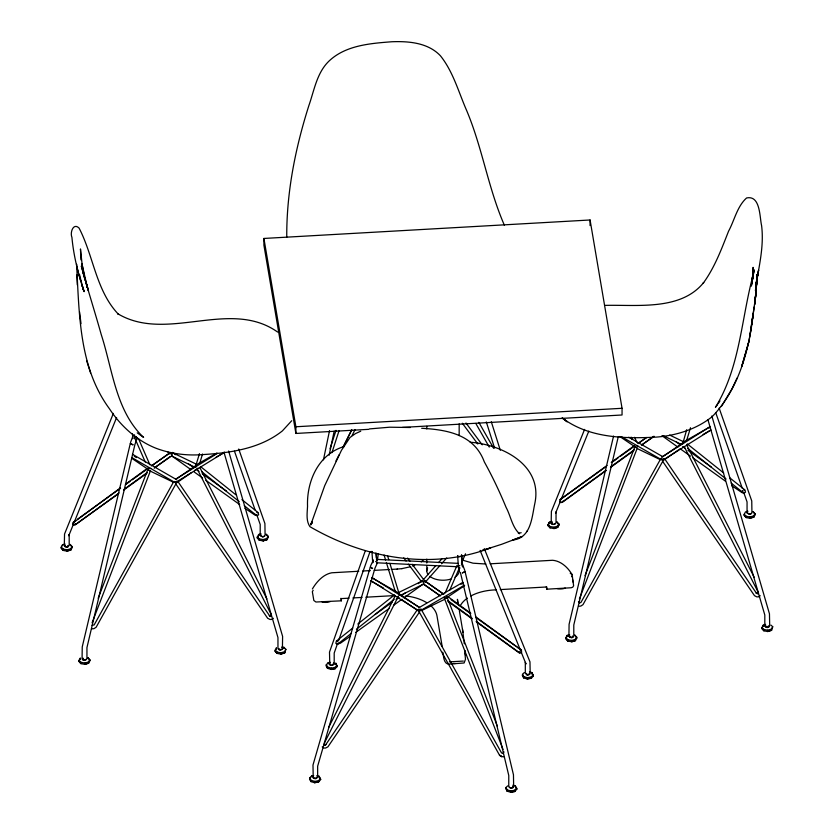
<?xml version="1.0" encoding="UTF-8"?>
<svg xmlns="http://www.w3.org/2000/svg" width="834" height="834" viewBox="0 0 834 834"><rect width="100%" height="100%" fill="white"/><g stroke="black" fill="none" stroke-linecap="round" stroke-linejoin="round"><path stroke-width="1.25" d="M286.76 237.137C286.479 192.373 295.372 148.066 308.882 105.543C314.23 90.343 316.837 72.819 328.93 61.153C345.526 45.317 370.171 43.42 391.876 41.752C408.816 41.095 428.082 42.711 440.425 55.784C453.258 71.797 458.648 92.355 466.811 110.901C482.396 148.014 488.255 188.338 504.382 225.232M313.657 775.568L311.655 775.943L309.727 777.976L311.019 780.29L314.752 781.416L314.752 782.751L318.546 781.99L320.704 779.519L319.182 776.318L316.837 775.568M330.212 662.29L328.21 662.665L326.261 664.823L327.585 667.012L331.307 668.138L331.307 669.473L335.101 668.712L337.04 666.679L335.737 663.04M507.677 785.878L505.925 787.536L507.228 789.85L510.752 790.966L510.752 792.3L514.755 791.549L516.903 789.079L515.381 785.878L512.9 785.117M524.232 672.6L522.47 674.383L523.783 676.572L527.307 677.688L527.307 679.022L531.31 678.271L533.447 675.915L531.946 672.59L529.454 671.839M752.289 280.943L753.112 267.36L752.331 281.1M757.199 275.178L756.125 289.137L757.251 274.563M757.136 276.951L757.23 274.886L755.468 290.67L757.251 275.032M756.876 279.526L757.136 274.511L755.395 298.145L751.632 324.739L753.3 313.25C749.12 350.113 738.622 389.228 712.267 416.573C696.515 429.281 676.332 435.546 656.348 437.11C624.572 438.788 589.336 438.121 562.783 418.376M756.574 284.988L756.813 280.787L756.042 291.504L757.168 275.324M504.028 751.955L502.975 753.561L501.515 752.894L420.899 608.799M752.643 276.805L753.029 271.404L752.299 280.651M752.258 281.652L753.144 273.656L751.559 284.019L754.134 269.809L753.29 274.615L753.467 273.719C741.238 318.202 740.29 367.2 715.426 407.284L717.574 404.594M752.278 281.183L752.497 278.608L751.361 286.166M67.231 551.17L67.231 549.835L70.744 548.709L72.037 546.51L70.066 544.373L72.245 547.5L70.744 550.044L67.231 551.17L63.228 550.43L61.07 547.584L62.54 544.758L65.021 543.997M84.995 664.385L84.995 663.051L88.508 661.925L89.78 659.611L87.831 657.588L89.989 660.601L88.508 663.259L84.995 664.385L80.992 663.655L78.813 661.185L80.304 657.974L80.304 659.308M260.979 533.75L258.644 534.5L257.164 537.325L259.322 540.182L263.127 540.922L263.127 539.588L266.849 538.451L268.141 536.252L266.161 534.114L267.672 536.491M276.408 649.05L276.408 647.726L275.116 651.25L277.086 653.397L280.891 654.137L280.891 652.814L284.613 651.667L285.885 649.352L283.925 647.33L281.923 646.965M551.868 521.406L549.387 522.167L547.917 524.993L550.075 527.839L554.078 528.579L554.078 527.244L557.592 526.118L558.884 523.919L556.914 521.771L557.091 522.647M571.843 641.794L571.843 640.46L575.356 639.334L576.628 637.02L574.678 634.987L576.836 638.01L575.356 640.668L571.843 641.794L567.839 641.054L565.661 638.093L567.151 635.383L569.632 634.622M749.974 518.331L749.974 516.997L753.696 515.86L754.989 513.661L753.008 511.513L755.187 514.651L753.696 517.195L749.974 518.331L746.169 517.58L744.011 514.734L745.492 511.909L747.827 511.159M765.591 624.374L763.256 625.125L761.755 628.336L763.934 630.806L767.739 631.546L767.739 630.212L771.46 629.076L772.732 626.761L770.96 625.104M752.164 281.683L752.831 275.21L752.101 281.642M742.51 490.528L742.385 491.841L743.271 492.769L731.147 483.084M757.47 275.178L756.282 284.571L756.782 280.891M752.091 281.996L752.518 278.65L752.101 281.631M757.481 275.074L755.614 287.897L758.596 270.185L756.636 280.349L757.929 274.167L757.731 275.137C760.65 258.832 763.694 242.277 761.598 225.649C759.586 217.059 760.462 194.958 746.576 197.971C737.131 206.425 734.462 220.322 728.562 231.206C721.473 249.157 714.675 267.558 703.177 283.258L703.698 282.528C680.721 311.019 636.926 304.535 604.598 305.4M752.633 317.921L754.217 306.881M377.385 560.177L378.313 553.828M753.602 271.915L752.602 278.504L752.914 276.419M751.538 285.103L751.914 282.789M749.985 335.727L752.956 315.033L749.057 341.033L741.812 366.178L749.057 341.033M323.446 459.826L329.524 430.625M329.159 455.218L334.184 431.095M399.069 595.424L398.798 593.13L371.828 577.712L372.506 578.681M130.292 443.521L132.96 444.803L130.292 443.521L82.243 646.892L82.066 658.85L82.837 659.871L86.288 659.694L86.945 658.589L86.945 647.601L134.993 444.23L136.984 438.778M613.563 436.088L569.09 624.301L568.913 636.259L569.685 637.28L573.135 637.103L573.792 635.998L573.792 625.01L618.255 436.797M447.139 596.675L445.815 598.489M370.317 566.984L372.548 568.507L370.317 566.984L312.99 765.028L313.23 778.049L316.68 778.216L317.65 777.205L317.65 766.206L374.977 568.163L377.354 562.929M61.268 547.073L63.228 549.106L63.228 550.43M79.011 660.174L80.992 662.321L80.992 663.655M257.372 536.815L259.322 538.847L259.322 540.182M275.116 649.915L277.086 652.063L277.086 653.397M548.115 524.482L550.075 526.504L550.075 527.839M565.859 637.583L567.839 639.73L567.839 641.054M744.22 514.224L746.169 516.256L746.169 517.58M761.963 627.324L763.934 629.472L763.934 630.806M195.99 467.113L195.729 465.945L199.462 453.644M86.131 659.298L84.672 660.445L83.39 660.153L82.67 659.486L83.077 658.13M682.723 443.813L686.663 429.719M199.899 462.724L202.526 454.03M686.372 441.374L690.5 427.717M331.932 452.674L339.115 430.5M330.003 448.817L336.019 430.375M130.479 442.562L132.887 436.234M365.365 550.576L329.503 652.105L329.784 664.771L331.546 665.334L334.194 664.041L334.194 653.043L337.645 643.254M338.948 639.584L370.067 551.514M327.585 667.012L327.585 668.347L331.307 669.473M311.019 780.29L311.019 781.625L314.752 782.751M523.783 676.572L523.783 677.906L527.307 679.022M507.228 789.85L507.228 791.185L510.752 792.3M579.39 599.01L637.405 447.733M98.162 598.27L148.004 469.01M92.084 622.81L150.579 470.439M585.009 575.679L634.987 446.597M283.925 648.664L283.925 647.33M113.372 413.383L64.541 534.031L64.312 545.749L65.073 546.656L66.981 547.031L69.191 545.499L69.191 534.5L68.753 535.751L116.604 417.521M584.592 429.395L551.389 511.43L551.159 523.158L551.92 524.065L553.828 524.44L556.038 522.897L556.038 511.909L555.6 513.16L560.479 501.098M561.459 498.68L588.804 431.126M64.312 545.749L64.76 544.665M279.067 648.498L279.286 649.905L280.568 650.197L282.226 649.05M228.62 451.017L282.611 636.415L282.392 649.436L278.942 649.613L277.962 648.602L277.962 637.603L223.96 452.205M551.159 523.158L551.608 522.063M555.225 523.606L554.933 524.336L552.494 524.461L551.774 523.794L552.275 523.054M765.914 625.907L766.133 627.314L767.416 627.606L769.073 626.449L768.354 625.781M326.261 664.823L327.355 668.117M309.727 777.976L310.801 781.395M522.47 674.383L523.564 677.677M505.925 787.536L507.009 790.955M370.536 566.036L373.403 559.979M445.168 592.932L457.011 565.41M449.745 590.18L459.419 567.871M461.452 563.179L465.518 553.786M424.402 580.923L423.557 582.539M195.875 466.414L196.24 464.819L216.934 453.029M737.068 378.073L731.929 388.936L721.389 406.492M568.913 636.259L569.372 635.289M360.736 431.199L355.472 433.597L350.03 437.464L341.46 450.318L324.718 485.659L310.696 524.993L312.239 521.938L311.04 523.543M351.573 430.094L342.951 447.514L351.771 429.791M352.167 435.421L355.044 429.614M328.21 662.665L328.21 664M335.956 663.426L337.04 666.679M311.655 775.943L311.468 776.819M319.182 777.642L319.182 776.318M531.946 673.924L531.946 672.59M398.318 596.331L324.29 743.198L324.739 745.116L324.301 744.501L325.437 744.814L324.947 745.043L326.25 744.355L325.74 744.71L417.323 609.727M335.946 461.014L339.125 454.759M328.617 727.477L395.243 595.799M709.64 427.686L710.214 426.591L661.466 457.199M522.334 536.481L512.702 540.015C530.935 538.264 531.842 517.601 534.73 503.944C543.299 465.508 502.683 444.564 470.22 442.239M682.556 443.229L683.088 442.228L710.307 426.706L709.567 427.717L710.214 426.591M257.372 538.149L258.217 536.606M280.891 654.137L284.613 653.001L285.885 649.352M548.115 525.816L549.387 522.167M767.739 631.546L771.46 630.41L772.732 626.761M173.68 481.698L94.148 624.947L92.021 625.302M175.964 483.772L96.139 627.241L93.981 628.659L92.063 628.836M660.528 459.107L580.996 602.356L579.536 603.024L578.462 601.429M662.811 461.181L582.987 604.65L580.829 606.068L578.911 606.245M62.54 544.758L62.321 545.655M258.644 534.5L258.644 535.835M567.151 635.383L567.151 636.717M763.256 625.125L763.256 626.459M422.067 581.194L422.369 580.662M238.732 449.026L264.91 523.543L265.087 535.251L264.628 536.22L262.877 536.783L260.208 535.501L260.865 534.406M263.127 540.922L266.849 539.786L268.339 537.242L268.141 536.252M554.078 528.579L557.592 527.453L559.093 524.909L558.884 523.919M719.148 408.107L751.757 500.953L751.934 512.66L751.476 513.629L749.724 514.192L747.056 512.91L747.712 511.815M148.171 468.093L147.566 469.125L148.171 470.095M312.385 588.971C316.597 581.84 323.238 574.345 331.796 572.781L358.787 571.248M718.21 403.614L719.971 400.925M75.821 523.856L74.007 525.232L72.944 524.607L72.631 523.21L120.232 488.036M65.427 545.644L64.927 546.385L66.897 547.229L68.086 546.927L67.867 545.519M82.67 659.486L83.171 658.745M264.482 535.949L262.804 536.981L261.021 536.126M562.669 501.265L562.001 502.245L605.932 470.355M570.018 636.154L569.518 636.895L571.519 637.854L572.677 637.437L572.458 636.029M751.33 513.358L749.641 514.39L747.869 513.536M711.84 415.978L769.459 613.824L769.688 625.75L769.24 626.845L765.789 627.022L764.809 626.011L765.476 625.031M419.512 612.02L327.929 746.837L325.625 748.025L323.873 748.015L322.205 746.868M526.796 531.592L527.432 530.653M446.93 597.332L446.388 597.081M329.315 663.801L330.076 662.78M526.64 673.372L526.431 674.779L527.62 675.081L529.58 674.226L529.079 673.497M465.07 571.592L462.422 572.885L465.07 571.592L513.463 774.796L513.65 786.754L512.889 787.776L509.428 787.609L508.771 786.514L508.771 775.516L460.368 572.322M312.771 776.965L313.521 776.058M177.058 481.301L175.474 482.782M663.906 458.71L662.321 460.191M423.14 579.953L435.963 565.494M438.528 562.596L441.947 558.738M425.33 582.08L439.862 565.692M441.572 563.763L446.701 557.977M291.744 420.701L282.372 430.917C258.644 449.787 227.171 453.3 197.887 454.874C183.793 455.406 169.583 453.289 156.344 448.39C136.922 440.748 120.784 426.101 109.442 408.764C78.782 367.179 79.345 313.532 76.572 264.295L76.613 265.097M335.101 668.712L335.101 667.377L337.04 665.344M318.546 781.99L318.546 780.655L320.496 778.508M531.31 678.271L531.31 676.937L533.239 674.904M514.755 791.549L514.755 790.215L516.705 788.067M338.938 642.951L338.062 643.879L351.322 633.34M175.025 481.572L175.859 482.313L176.652 481.489M663.499 458.898L662.707 459.722L661.873 458.981M70.744 550.044L70.744 548.709M88.508 663.259L88.508 661.925M266.849 539.786L266.849 538.451M284.613 653.001L284.613 651.667M557.592 527.453L557.592 526.118M575.356 640.668L575.356 639.334M753.696 517.195L753.696 515.86M771.46 630.41L771.46 629.076M171.575 454.311L172.534 453.404L172.127 452.622M420.597 609.654L418.605 610.874L499.524 755.197L501.693 756.605L503.611 756.772M370.64 580.579L418.595 610.655L420.19 609.8M313.177 590.305L312.343 591.692L313.834 600.48L315.93 602.012L341.335 600.824L341.335 598.593L349.081 598.155M423.849 559.645L421.118 561.845L421.608 561.532M352.709 628.096L336.383 641.065L335.841 643.316L337.165 644.171L340.397 643.202L350.488 636.144M357.807 624.041L394.534 594.861M356.42 629.284L394.169 599.292M710.599 430.219L663.468 459.826M125.465 484.241L147.42 468.291M119.085 492.946L75.154 524.836L118.376 493.853M124.318 489.151L147.326 472.44M607.079 465.445L560.01 499.618L559.791 502.016L560.855 502.641L562.783 501.995L606.276 470.501M611.259 462.411L634.267 445.7M611.166 466.55L634.174 449.849M77.416 519.269L120.596 488.192M125.861 484.398L130.073 481.374M132.179 479.852L145.867 470.001M152.184 465.455L170.094 452.57M123.64 490.058L146.815 473.389M154.186 468.082L169.98 456.709M606.391 466.352L560.104 499.733L561.345 499.462M612.709 461.807L617.973 458.022M620.079 456.5L633.767 446.649M637.979 443.615L646.413 437.548M610.488 467.467L633.663 450.787M642.086 444.731L653.668 436.391M375.081 614.522L391.897 602.482M396.098 599.469L398.204 597.968M401.352 595.705L405.564 592.703M418.168 583.675L421.326 581.413M355.743 632.38L389.374 608.299M393.575 605.296L401.978 599.271M404.083 597.769L422.994 584.227M151.329 465.914L170.23 452.831M74.862 521.323L73.256 522.334L74.362 522.032M154.603 467.718L171.575 455.979L194.572 467.05M176.641 478.82L195.729 465.612M176.923 482.698L191.632 472.524M194.781 470.345L197.929 468.166M224.68 452.174L175.859 482.313M273.364 618.286L271.696 619.443L269.966 619.454L267.651 618.275L175.703 483.783M638.177 443.323L646.569 437.506M641.45 445.127L654.179 436.318M662.425 456.959L682.577 443.01M663.77 460.107L678.48 449.933M760.212 595.695L758.544 596.852L756.813 596.863L754.499 595.674L662.55 461.192M464.58 585.697L446.013 598.166L443.792 597.603M461.014 584.28L463.099 582.893M175.713 479.123L217.038 453.592M461.504 564.879L462.463 564.316L464.882 570.633M420.221 610.738L464.569 585.155M216.246 457.105L224.127 452.581M703.093 434.514L710.975 429.99M418.543 607.923L462.901 582.351M398.36 592.64L422.484 580.881M400.466 595.351L423.349 584.196L440.446 595.883M338.729 640.387L336.686 641.21L337.895 641.054M421.639 610.551L444.605 599.354M520.875 537.013L501.651 544.3L482.313 550.44L490.726 547.875C430.938 570.592 364.093 558.207 309.956 526.692C305.88 520.864 307.225 513.004 307.538 506.311C306.568 481.291 318.505 453.946 344.327 446.482M521.187 532.728L518.362 533.239L519.488 533.729C512.17 527.224 510.721 515.923 506.123 507.447C499.702 491.872 492.456 476.631 484.314 461.88C474.275 434.67 447.597 429.719 421.681 428.28M412.663 565.994L414.675 565.275M67.252 550.951L70.963 549.814M85.016 664.177L88.727 663.03M554.099 528.36L557.81 527.224M571.863 641.575L575.575 640.439M263.148 540.713L267.068 539.556M549.168 523.064L552.108 522.199M280.912 653.929L284.832 652.772M749.995 518.112L753.915 516.965M767.76 631.338L771.679 630.181M410.641 566.713L401.769 568.642M458.241 566.005L459.815 565.608M136.109 436.818L134.576 437.131A2.116 1.126 -1.6 0 0 136.109 436.818L136.182 439.497A2.116 1.126 -1.6 0 0 136.672 438.142M331.307 668.138L335.101 667.377M314.752 781.416L318.546 780.655M331.286 669.254L335.289 668.503M527.307 677.688L531.31 676.937M314.731 782.532L318.734 781.781M510.752 790.966L514.755 790.215M527.286 678.803L531.498 678.063M510.731 792.081L514.932 791.341M149.703 468.562L150.912 468.374M636.551 445.961L637.76 445.783M520.207 649.905L521.302 650.207L517.122 647.153M743.417 489.933L744.616 490.09M369.42 428.916L389.603 427.206L410.401 427.508M397.109 569.09L402.051 568.621M195.74 466.06L196.428 465.998M368.659 429.333L295.893 433.451L263.909 245.144L263.909 238.451L590.076 219.988L622.049 408.295L622.049 414.988L402.447 427.415M263.909 238.451L295.893 426.758L622.049 408.295M362.644 571.029L370.348 570.592M374.205 570.373L389.624 569.507M392.199 569.361L397.338 569.069M490.152 563.815L552.567 560.281C560.75 560.865 567.891 567.422 571.843 574.251L571.175 573.719M352.959 597.936L361.998 597.425M365.876 597.207L394.284 595.601M496.386 589.815L493.811 589.961A39.073 22.56 0 0 0 470.918 595.945M500.264 589.596L546.76 586.969L546.76 589.2L571.196 587.751L572.77 587.167L573.625 585.77L572.134 574.762M449.38 661.862L463.329 661.07M485.826 564.013L473.034 563.19L462.474 560.125M376.947 559.395L457.803 563.336M458.721 566.797L376.895 562.804A2.116 1.251 -4.1 0 1 376.707 563.106M682.577 443.344L683.275 443.407M398.621 594.308L399.309 594.361L389.885 563.367M311.624 523.095L312.27 523.189M550.075 526.504L554.078 527.244M567.839 639.73L571.843 640.46M63.228 549.106L67.231 549.835M80.992 662.321L84.995 663.051M746.169 516.256L749.974 516.997M763.934 629.472L767.739 630.212M259.322 538.847L263.127 539.588M277.086 652.063L280.891 652.814M135.546 437.516L137.11 437.913M256.83 512.399L257.769 512.681M375.634 561.501L377.312 562.064M570.227 573.219L571.936 574.282M669.66 435.067L683.515 441.728M663.02 435.598L681.42 444.459M637.332 448.609L660.413 459.722M172.429 452.654L196.668 464.329M132.46 454.269L176.652 479.686M149.328 470.647L173.566 482.323M371.933 577.587L419.492 607.361M628.753 437.193L662.384 456.448M621.466 436.693L661.842 459.909M174.994 482.5L131.908 457.616M371.161 580.996L383.432 588.053M277.659 332.078C229.704 298.072 167.123 343.055 117.886 313.803L118.574 314.428C95.9 290.774 93.689 256.132 79.053 228.036C73.225 222.417 69.847 232.696 71.922 237.367C73.611 255.902 78.219 274.042 84.098 291.66L82.024 285.134M663.134 460.149L661.466 458.836M176.287 482.74L174.619 481.426M636.113 447.754L634.778 445.94M134.284 456.188L136.338 457.564M619.808 436.526L635.904 447.431M131.887 458.387L149.057 470.022M424.683 581.048L443.73 594.058M399.319 593.912L419.617 607.788M397.13 596.477L399.236 597.926M402.415 600.094L419.335 611.666M419.742 611.02L418.157 609.539M676.322 441.978L680.554 445.012M682.671 446.534L684.787 448.046M687.967 450.329L711.256 467.009M661.946 435.692L677.834 447.076M679.95 448.588L690.531 456.177M692.647 457.689L725.465 481.208M731.825 485.763L742.01 492.623L744.157 493.061L745.481 492.196L744.929 489.944L729.771 477.84M175.703 454.718L172.534 452.435L172.847 452.966M188.411 463.819L193.707 467.613M196.876 469.886L198.992 471.398M202.172 473.681L226.525 491.122M171.929 456.01L190.986 469.667M194.155 471.94L202.631 478.007M205.8 480.29L239.681 504.56M244.977 508.354L255.162 515.214L257.31 515.652L258.634 514.787L258.081 512.545L241.912 499.629M443.698 594.361L424.808 580.777L424.913 581.329M451.038 599.636L457.334 604.16M459.43 605.672L469.917 613.219M476.214 617.744L516.079 646.402M423.881 584.165L439.612 595.486M448.004 601.512L472.127 618.87M476.329 621.883L518.633 652.469L520.562 653.116L521.625 652.48L521.406 650.082L476.099 617.129M447.649 596.446L470.824 613.303M447.775 600.605L472.002 618.234M476.224 621.299L519.426 652.72L518.675 651.708L519.321 652.834L518.748 651.74M137.224 432.846L143.615 437.423C115.718 410.995 112.559 369.368 101.227 334.528C94.826 311.676 87.56 289.064 81.336 266.161L88.467 290.691M562.085 417.897L567.245 421.816L562.47 418.115M687.331 443.938L723.714 472.993M687.685 448.369L726.091 479.039M200.483 466.54L235.855 494.781M201.849 471.773L239.243 501.641M244.299 505.675L256.424 515.36L255.538 514.432M172.158 454.999L170.501 453.508M418.564 609.727L419.356 610.551M744.011 515.235L745.992 517.382M547.917 525.493L549.887 527.641M257.164 537.826L259.145 539.973M61.07 548.084L63.04 550.231M167.874 451.945L169.583 453.863M761.755 628.336L763.756 630.598M557.758 523.398L559.093 524.909M565.661 638.594L567.652 640.856M274.907 650.927L276.909 653.189M78.813 661.185L80.804 663.447M423.985 583.279L422.285 580.912M282.08 647.445L282.841 648.352M465.977 423.005L482.229 444.835M462.317 423.234L477.799 443.99M407.576 558.071L409.911 561.209M412.257 564.337L423.943 579.995M403.729 557.894L406.064 561.032M408.41 564.159L421.66 581.903M512.535 786.65L513.046 787.39L511.054 788.359L509.584 787.223M329.92 664.5L330.431 665.23L332.87 665.355L333.079 663.947M313.386 777.663L315.054 778.81L316.326 778.508L316.534 777.1M664.729 458.898L756.678 593.547L756.167 593.193L758.106 593.328L757.658 593.954L758.106 592.036L684.151 446.471M177.882 481.489L269.83 616.138L269.319 615.784L271.258 615.93L270.81 616.545L271.258 614.627L197.324 469.177M523.783 677.906L522.261 675.373M333.537 662.947L334.194 664.041M327.585 668.347L326.063 665.813M505.727 788.526L507.228 791.185M309.518 778.966L311.019 781.625M478.841 422.358L493.697 448.358M475.828 423.474L489.256 447.087M532.373 674.696L533.239 676.238M515.381 785.878L515.61 786.764M516.038 787.536L516.903 789.079M319.401 777.205L320.704 779.519M532.165 673.486L533.447 675.915M335.956 663.927L337.238 666.356M686.653 444.887L754.311 577.482M199.806 467.478L266.88 598.916M513.181 785.784L513.65 786.754M631.119 437.11L632.141 439.455M135.535 439.779L145.293 462.046M634.643 437.318L636.717 442.083M138.454 438.507L149.891 464.788M754.989 513.661L755.187 514.651M576.628 637.02L576.836 638.01M72.037 546.51L72.245 547.5M89.78 659.611L89.989 660.601M484.304 548.626L529.976 661.873L530.195 673.591L529.444 674.497L527.547 674.883L525.316 673.351L525.316 662.352L525.993 664L480.103 550.367M447.066 597.144L497.387 726.226M444.032 597.373L503.09 749.537M715.739 412.726L742.343 488.474M743.626 492.143L747.056 501.912L747.056 512.91M234.469 451.204L255.068 509.845M256.778 514.734L260.208 524.503L260.208 535.501M87.309 287.073L88.216 290.065L86.256 283.539L87.476 287.584M82.941 288.053L83.838 290.983L81.93 284.842M86.632 360.705L90.604 372.986M491.289 421.743L500.306 450.287M486.305 421.931L494.552 447.983M384.088 555.079L385.61 560.041M386.371 562.523L395.514 592.286M387.622 555.924L388.759 559.645M80.825 281.277L78.406 272.833M85.183 280.297L82.795 271.936M707.91 419.658L764.809 615.012L764.809 626.011M87.205 286.729L82.013 264.117L82.232 265.421L80.46 248.949L80.929 259.874M82.816 287.636L79.459 274.542L79.595 275.23M461.536 554.641L462.62 566.974L462.359 566.036M462.172 563.482L462.432 564.42A2.116 1.251 -4.1 0 0 462.172 563.482L461.629 555.903M376.718 560.24L376.457 559.312A2.116 1.251 -4.1 0 1 376.718 560.24L376.259 553.922M76.926 266.974L78.24 272.197M83.88 273.771L84.046 274.605L82.013 264.117M572.562 579.494L572.979 582.007M546.333 586.688L546.76 589.2M458.481 605.547L457.428 599.312L457.856 604.41M459.326 610.53L462.714 630.775M464.882 653.043L465.487 659.225L464.121 662.988L448.108 664.156C443.229 662.821 443.813 655.962 442.781 652.167M442.176 646.423L436.985 615.846A39.073 22.56 0 0 0 430.834 605.734M340.908 598.312L341.335 600.824M462.787 631.338L463.944 640.595M462.516 629.42L462.943 632.412M79.574 311.947L81.013 323.686M464.069 641.68L464.298 643.838M465.007 650.52L465.497 655.086M457.616 555.527L458.346 565.661M375.998 552.994L376.374 558.05M371.901 551.347L372.725 562.741M76.895 274.855L77.322 284.915M134.503 434.816L134.628 438.924M132.523 433.878L132.658 438.663M590.076 219.988L590.076 225.566M459.169 423.86L459.169 435.577M459.169 568.361L459.169 570.956M426.799 426.33L426.799 428.937M426.799 559.114L426.799 563.023M426.799 565.619L426.799 570.831M295.893 426.758L295.893 433.451M372.788 562.418A2.116 1.251 -4.1 0 1 373.298 561.824M372.214 551.952A2.116 1.251 -4.1 0 1 371.995 551.67M460.076 568.027A2.116 1.251 -4.1 0 1 458.763 567.527L458.533 567.245A2.116 1.251 -4.1 0 1 458.502 566.599M461.796 555.569A2.116 1.251 -4.1 0 1 459.795 556.632A2.116 1.251 -4.1 0 1 457.71 555.84M132.762 438.371A2.116 1.126 -1.6 0 1 133.002 438.111M455.416 663.499A8.194 4.733 0 0 1 453.279 663.457M460.232 605.859A39.073 22.56 0 0 1 467.426 598.093M405.741 595.924A39.073 22.56 0 0 1 426.633 602.638M571.53 576.075A3.273 1.897 0 0 1 572.134 576.992M459.086 569.987A16.18 9.341 0 0 1 454.937 577.201M450.975 579.015A16.18 9.341 0 0 1 429.823 576.336M428.155 574.636A16.18 9.341 0 0 1 427.623 567.944M565.223 588.095A8.194 4.733 0 0 1 557.07 588.554M330.274 601.523A8.194 4.733 0 0 1 322.122 601.992M756.375 287.292L755.395 298.145L756.375 287.292M755.812 293.891L754.593 304.806L755.812 293.891M501.693 756.605L499.524 755.197L501.693 756.605"/></g></svg>
